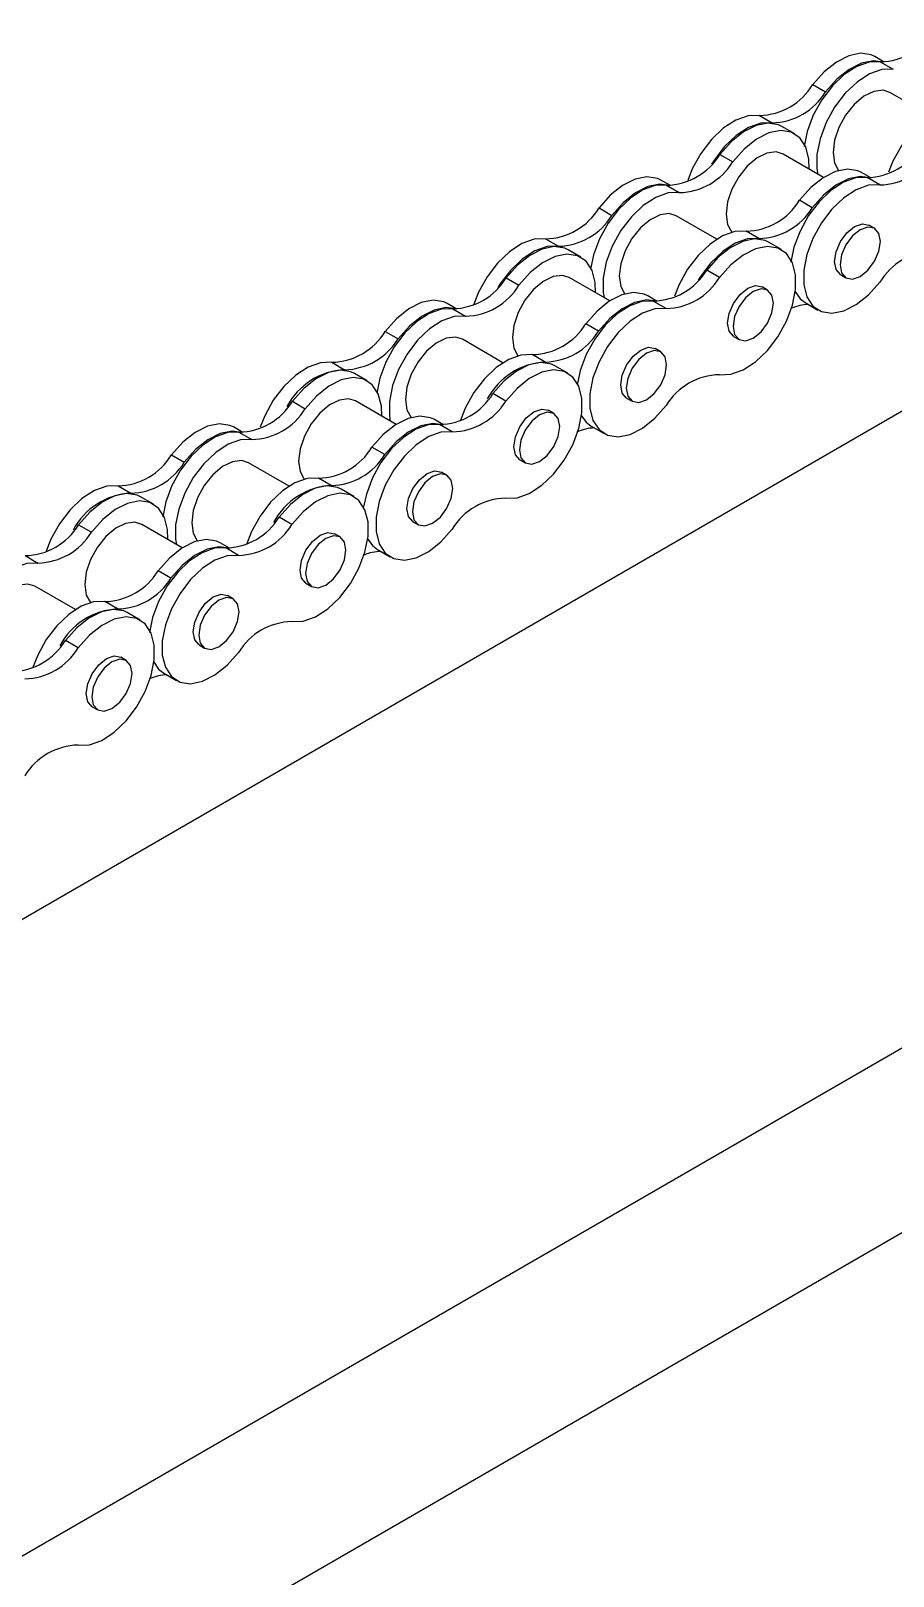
# Model space of a CAD drawing. Header units: metres. Extents: x 0 to 21025, y 0 to 14850.
# Drawn here: x 12073.1 to 12145.5, y 4640.9 to 4770.6 of the extents above; entities that cross this region are included whole.
import ezdxf

# ---------------------------------------------------------------- set-up
doc = ezdxf.new("R2010")
doc.units = ezdxf.units.M
doc.header["$LTSCALE"] = 25
doc.layers.add('SL4', color=4, linetype='Continuous')

msp = doc.modelspace()

# ---------------------------------------------------------------- linework, layer by layer
at = {"layer": 'SL4'}
for p, q in [((12144.806, 4768.007), (12144.006, 4768.468)), ((12144.474, 4768.035), (12145.549, 4767.414)), ((12138.801, 4766.125), (12139.876, 4765.505)), ((12148.69, 4763.501), (12145.283, 4765.468)), ((12134.311, 4763.533), (12135.386, 4762.913)), ((12137.283, 4761.981), (12136.208, 4762.602)), ((12131.004, 4760.259), (12132.078, 4759.638)), ((12139.71, 4758.317), (12136.303, 4760.284)), ((12143.69, 4758.283), (12142.89, 4758.744)), ((12126.845, 4757.638), (12126.046, 4758.1)), ((12126.513, 4757.666), (12127.588, 4757.046)), ((12144.433, 4757.69), (12143.358, 4758.311)), ((12138.76, 4755.781), (12137.686, 4756.401)), ((12120.841, 4755.757), (12121.916, 4755.136)), ((12130.73, 4753.133), (12127.323, 4755.1)), ((12134.27, 4753.189), (12133.196, 4753.809)), ((12143.983, 4754.047), (12143.517, 4754.316)), ((12116.351, 4753.165), (12117.426, 4752.544)), ((12119.323, 4751.613), (12118.248, 4752.233)), ((12136.167, 4752.257), (12135.093, 4752.878)), ((12113.043, 4749.89), (12114.118, 4749.27)), ((12121.75, 4747.949), (12118.343, 4749.915)), ((12130.963, 4749.914), (12129.888, 4750.534)), ((12141.119, 4750.162), (12141.585, 4749.893)), ((12125.73, 4747.914), (12124.93, 4748.376)), ((12135.003, 4748.863), (12134.537, 4749.132)), ((12108.885, 4747.27), (12108.085, 4747.732)), ((12108.553, 4747.298), (12109.628, 4746.678)), ((12126.472, 4747.322), (12125.398, 4747.942)), ((12138.153, 4747.808), (12139.228, 4747.187)), ((12120.8, 4745.412), (12119.725, 4746.033)), ((12102.88, 4745.389), (12103.955, 4744.768)), ((12112.769, 4742.764), (12109.362, 4744.731)), ((12132.139, 4744.977), (12132.605, 4744.709)), ((12116.31, 4742.82), (12115.235, 4743.441)), ((12126.023, 4743.679), (12125.557, 4743.948)), ((12098.39, 4742.796), (12099.465, 4742.176)), ((12101.362, 4741.245), (12100.287, 4741.865)), ((12118.207, 4741.889), (12117.132, 4742.509)), ((12095.083, 4739.522), (12096.157, 4738.901)), ((12103.789, 4737.58), (12100.382, 4739.547)), ((12113.002, 4739.546), (12111.927, 4740.166)), ((12123.159, 4739.793), (12123.624, 4739.525)), ((11591.24, 4418.267), (12146.319, 4738.707)), ((12107.769, 4737.546), (12106.969, 4738.007)), ((12117.042, 4738.495), (12116.577, 4738.764)), ((12090.924, 4736.902), (12090.125, 4737.363)), ((12090.592, 4736.93), (12091.667, 4736.309)), ((12108.512, 4736.953), (12107.437, 4737.574)), ((12120.193, 4737.439), (12121.268, 4736.819)), ((12102.839, 4735.044), (12101.765, 4735.664)), ((12084.92, 4735.02), (12085.995, 4734.4)), ((12094.809, 4732.396), (12091.402, 4734.363)), ((12114.178, 4734.609), (12114.644, 4734.34)), ((12098.349, 4732.452), (12097.275, 4733.072)), ((12108.062, 4733.311), (12107.596, 4733.579)), ((12080.43, 4732.428), (12081.505, 4731.808)), ((12083.402, 4730.876), (12082.327, 4731.497)), ((12100.246, 4731.52), (12099.172, 4732.141)), ((12077.122, 4729.153), (12078.197, 4728.533)), ((12085.829, 4727.212), (12082.422, 4729.179)), ((12095.042, 4729.177), (12093.967, 4729.798)), ((12105.198, 4729.425), (12105.664, 4729.156)), ((12089.809, 4727.177), (12089.009, 4727.639)), ((12099.082, 4728.126), (12098.616, 4728.395)), ((12072.632, 4726.561), (12073.707, 4725.941)), ((12090.551, 4726.585), (12089.477, 4727.206)), ((12102.232, 4727.071), (12103.307, 4726.45)), ((12084.879, 4724.675), (12083.804, 4725.296)), ((12076.848, 4722.028), (12073.441, 4723.994)), ((12096.218, 4724.241), (12096.684, 4723.972)), ((12080.389, 4722.083), (12079.314, 4722.704)), ((12090.102, 4722.942), (12089.636, 4723.211)), ((12082.286, 4721.152), (12081.211, 4721.772)), ((12077.081, 4718.809), (12076.006, 4719.429)), ((12087.238, 4719.057), (12087.703, 4718.788)), ((12081.121, 4717.758), (12080.656, 4718.027)), ((12084.272, 4716.703), (12085.347, 4716.082)), ((12078.257, 4713.872), (12078.723, 4713.604)), ((11524.399, 4326.226), (12192.616, 4711.98)), ((12199.352, 4700.314), (11532.548, 4315.377))]:
    msp.add_line(p, q, dxfattribs=at)
at = {"layer": 'SL4', "flags": 128}
for points in [[(12144.474, 4768.035), (12143.524, 4768.003), (12142.494, 4767.636), (12141.446, 4766.956), (12140.448, 4766.005), (12139.561, 4764.844), (12138.843, 4763.546), (12138.337, 4762.192), (12138.083, 4760.93)], [(12144.006, 4768.468), (12143.714, 4768.607), (12142.828, 4768.744), (12141.829, 4768.542), (12140.782, 4768.013), (12139.751, 4767.19), (12138.801, 4766.125)], [(12144.724, 4768.01), (12143.903, 4768.124), (12142.904, 4767.922), (12141.857, 4767.392), (12140.826, 4766.57), (12139.876, 4765.505)], [(12145.549, 4767.414), (12144.599, 4767.383), (12143.568, 4767.016), (12142.521, 4766.335), (12141.522, 4765.385), (12140.636, 4764.224), (12139.917, 4762.926), (12139.412, 4761.572), (12139.151, 4760.247), (12139.151, 4759.035), (12139.225, 4758.597)], [(12145.283, 4765.468), (12144.704, 4765.647), (12143.927, 4765.551), (12143.094, 4765.142), (12142.281, 4764.458), (12141.558, 4763.559), (12140.99, 4762.524), (12140.628, 4761.447), (12140.503, 4760.422)], [(12151.156, 4764.177), (12150.207, 4764.146), (12149.176, 4763.778), (12148.128, 4763.098), (12147.13, 4762.148), (12146.243, 4760.987), (12145.525, 4759.689), (12145.157, 4758.775)], [(12134.311, 4763.533), (12133.362, 4763.502), (12132.331, 4763.134), (12131.283, 4762.454), (12130.285, 4761.503), (12129.399, 4760.343), (12128.68, 4759.044), (12128.294, 4758.074)], [(12135.386, 4762.913), (12134.437, 4762.881), (12133.406, 4762.514), (12132.358, 4761.833), (12131.36, 4760.883), (12130.474, 4759.722), (12130.286, 4759.424)], [(12136.208, 4762.602), (12135.916, 4762.74), (12135.03, 4762.877), (12134.031, 4762.675), (12132.984, 4762.146), (12131.953, 4761.323), (12131.004, 4760.259)], [(12138.504, 4759.014), (12138.476, 4759.858), (12138.215, 4760.881), (12137.71, 4761.651), (12136.991, 4762.12), (12136.105, 4762.257), (12135.106, 4762.055), (12134.059, 4761.526), (12133.028, 4760.703), (12132.078, 4759.638)], [(12136.303, 4760.284), (12135.723, 4760.463), (12134.946, 4760.366), (12134.114, 4759.958), (12133.3, 4759.274), (12132.578, 4758.374), (12132.01, 4757.34), (12131.648, 4756.263), (12131.523, 4755.238)], [(12140.503, 4760.422), (12140.628, 4759.541), (12140.973, 4758.901)], [(12142.89, 4758.744), (12142.598, 4758.882), (12141.712, 4759.02), (12140.714, 4758.818), (12139.666, 4758.289), (12138.635, 4757.466), (12137.686, 4756.401)], [(12126.513, 4757.666), (12125.564, 4757.635), (12124.533, 4757.268), (12123.485, 4756.587), (12122.487, 4755.637), (12121.601, 4754.476), (12120.882, 4753.178), (12120.376, 4751.824), (12120.145, 4750.742)], [(12126.046, 4758.1), (12125.754, 4758.238), (12124.867, 4758.376), (12123.869, 4758.174), (12122.821, 4757.645), (12121.79, 4756.822), (12120.841, 4755.757)], [(12126.763, 4757.641), (12125.942, 4757.755), (12124.944, 4757.553), (12123.896, 4757.024), (12122.865, 4756.201), (12121.916, 4755.136)], [(12143.358, 4758.311), (12142.409, 4758.279), (12141.378, 4757.912), (12140.33, 4757.231), (12139.332, 4756.281), (12138.445, 4755.12), (12137.727, 4753.822), (12137.221, 4752.468), (12136.967, 4751.206)], [(12144.433, 4757.69), (12143.483, 4757.659), (12142.453, 4757.291), (12141.405, 4756.611), (12140.407, 4755.66), (12139.52, 4754.5), (12138.802, 4753.201), (12138.296, 4751.847), (12138.035, 4750.523), (12138.035, 4749.311), (12138.296, 4748.287), (12138.802, 4747.517), (12139.52, 4747.049), (12140.407, 4746.911), (12141.405, 4747.114), (12142.453, 4747.643), (12143.483, 4748.466), (12144.433, 4749.53)], [(12143.608, 4758.285), (12142.787, 4758.399), (12141.788, 4758.197), (12140.741, 4757.668), (12139.71, 4756.845), (12138.76, 4755.781)], [(12127.588, 4757.046), (12126.639, 4757.015), (12125.608, 4756.647), (12124.56, 4755.967), (12123.562, 4755.016), (12122.676, 4753.855), (12121.957, 4752.557), (12121.451, 4751.203), (12121.19, 4749.879), (12121.19, 4748.667), (12121.264, 4748.229)], [(12127.323, 4755.1), (12126.743, 4755.279), (12125.966, 4755.182), (12125.134, 4754.774), (12124.32, 4754.089), (12123.597, 4753.19), (12123.03, 4752.156), (12122.667, 4751.078), (12122.543, 4750.054)], [(12131.523, 4755.238), (12131.648, 4754.357), (12131.993, 4753.717)], [(12133.196, 4753.809), (12132.246, 4753.778), (12131.215, 4753.41), (12130.168, 4752.73), (12129.169, 4751.779), (12128.283, 4750.618), (12127.564, 4749.32), (12127.178, 4748.35)], [(12140.622, 4751.26), (12140.751, 4752.084), (12141.119, 4752.931), (12141.669, 4753.674), (12142.318, 4754.197), (12142.967, 4754.423), (12143.517, 4754.316)], [(12141.088, 4750.991), (12141.217, 4750.316), (12141.585, 4749.893), (12142.135, 4749.786), (12142.784, 4750.012), (12143.433, 4750.535), (12143.983, 4751.278), (12144.351, 4752.125), (12144.48, 4752.949), (12144.351, 4753.624), (12143.983, 4754.047), (12143.433, 4754.154), (12142.784, 4753.929), (12142.135, 4753.405), (12141.585, 4752.663), (12141.217, 4751.815), (12141.088, 4750.991)], [(12116.351, 4753.165), (12115.401, 4753.133), (12114.37, 4752.766), (12113.323, 4752.086), (12112.325, 4751.135), (12111.438, 4749.974), (12110.72, 4748.676), (12110.293, 4747.584)], [(12117.426, 4752.544), (12116.476, 4752.513), (12115.445, 4752.145), (12114.398, 4751.465), (12113.399, 4750.515), (12112.513, 4749.354), (12112.326, 4749.055)], [(12118.248, 4752.233), (12117.956, 4752.372), (12117.069, 4752.509), (12116.071, 4752.307), (12115.023, 4751.778), (12113.992, 4750.955), (12113.043, 4749.89)], [(12134.27, 4753.189), (12133.321, 4753.157), (12132.29, 4752.79), (12131.242, 4752.109), (12130.244, 4751.159), (12129.358, 4749.998), (12129.17, 4749.7)], [(12135.093, 4752.878), (12134.8, 4753.016), (12133.914, 4753.153), (12132.916, 4752.951), (12131.868, 4752.422), (12130.837, 4751.599), (12129.888, 4750.534)], [(12130.963, 4741.754), (12131.912, 4741.786), (12132.943, 4742.153), (12133.99, 4742.833), (12134.989, 4743.784), (12135.875, 4744.945), (12136.594, 4746.243), (12137.1, 4747.597), (12137.361, 4748.922), (12137.361, 4750.134), (12137.1, 4751.157), (12136.594, 4751.927), (12135.875, 4752.395), (12134.989, 4752.533), (12133.99, 4752.331), (12132.943, 4751.801), (12131.912, 4750.979), (12130.963, 4749.914)], [(12120.543, 4748.645), (12120.516, 4749.489), (12120.255, 4750.513), (12119.749, 4751.283), (12119.03, 4751.751), (12118.144, 4751.889), (12117.146, 4751.686), (12116.098, 4751.157), (12115.067, 4750.335), (12114.118, 4749.27)], [(12141.119, 4750.162), (12141.119, 4750.162), (12140.751, 4750.585), (12140.622, 4751.26)], [(12118.343, 4749.915), (12117.763, 4750.094), (12116.986, 4749.998), (12116.154, 4749.59), (12115.34, 4748.905), (12114.617, 4748.006), (12114.049, 4746.972), (12113.687, 4745.894), (12113.563, 4744.869)], [(12122.543, 4750.054), (12122.667, 4749.172), (12123.013, 4748.532)], [(12124.93, 4748.376), (12124.638, 4748.514), (12123.751, 4748.652), (12122.753, 4748.449), (12121.706, 4747.92), (12120.675, 4747.097), (12119.725, 4746.033)], [(12131.642, 4746.076), (12131.771, 4746.9), (12132.139, 4747.747), (12132.689, 4748.489), (12133.338, 4749.013), (12133.987, 4749.239), (12134.537, 4749.132)], [(12132.108, 4745.807), (12132.237, 4745.132), (12132.604, 4744.709), (12133.155, 4744.602), (12133.804, 4744.827), (12134.453, 4745.351), (12135.003, 4746.093), (12135.371, 4746.941), (12135.5, 4747.765), (12135.371, 4748.44), (12135.003, 4748.863), (12134.453, 4748.97), (12133.804, 4748.744), (12133.155, 4748.221), (12132.604, 4747.478), (12132.237, 4746.631), (12132.108, 4745.807)], [(12137.28, 4748.778), (12137.727, 4748.138), (12138.153, 4747.808)], [(12108.553, 4747.298), (12107.603, 4747.267), (12106.573, 4746.899), (12105.525, 4746.219), (12104.527, 4745.268), (12103.64, 4744.108), (12102.922, 4742.809), (12102.416, 4741.455), (12102.162, 4740.194)], [(12108.085, 4747.732), (12107.793, 4747.87), (12106.907, 4748.007), (12105.908, 4747.805), (12104.861, 4747.276), (12103.83, 4746.453), (12102.88, 4745.389)], [(12108.803, 4747.273), (12107.982, 4747.387), (12106.983, 4747.185), (12105.936, 4746.656), (12104.905, 4745.833), (12103.955, 4744.768)], [(12125.398, 4747.942), (12124.448, 4747.911), (12123.417, 4747.543), (12122.37, 4746.863), (12121.371, 4745.913), (12120.485, 4744.752), (12119.766, 4743.453), (12119.261, 4742.099), (12119.029, 4741.017)], [(12126.472, 4747.322), (12125.523, 4747.29), (12124.492, 4746.923), (12123.444, 4746.243), (12122.446, 4745.292), (12121.56, 4744.131), (12120.841, 4742.833), (12120.335, 4741.479), (12120.074, 4740.154), (12120.074, 4738.942), (12120.335, 4737.919), (12120.841, 4737.149), (12121.56, 4736.681), (12122.446, 4736.543), (12123.444, 4736.745), (12124.492, 4737.274), (12125.523, 4738.097), (12126.472, 4739.162)], [(12125.649, 4747.917), (12124.826, 4748.031), (12123.828, 4747.829), (12122.78, 4747.3), (12121.749, 4746.477), (12120.8, 4745.412)], [(12109.628, 4746.678), (12108.678, 4746.646), (12107.647, 4746.279), (12106.6, 4745.598), (12105.601, 4744.648), (12104.715, 4743.487), (12103.996, 4742.189), (12103.491, 4740.835), (12103.23, 4739.51), (12103.23, 4738.298), (12103.304, 4737.861)], [(12132.139, 4744.977), (12132.139, 4744.978), (12131.771, 4745.401), (12131.642, 4746.076)], [(12109.362, 4744.731), (12108.783, 4744.91), (12108.006, 4744.814), (12107.173, 4744.405), (12106.36, 4743.721), (12105.637, 4742.822), (12105.069, 4741.788), (12104.707, 4740.71), (12104.582, 4739.685)], [(12113.563, 4744.869), (12113.687, 4743.988), (12114.032, 4743.348)], [(12115.235, 4743.441), (12114.286, 4743.409), (12113.255, 4743.042), (12112.207, 4742.361), (12111.209, 4741.411), (12110.322, 4740.25), (12109.604, 4738.952), (12109.177, 4737.86)], [(12122.662, 4740.891), (12122.791, 4741.715), (12123.159, 4742.563), (12123.709, 4743.305), (12124.358, 4743.829), (12125.007, 4744.055), (12125.557, 4743.948)], [(12123.127, 4740.623), (12123.257, 4739.948), (12123.624, 4739.525), (12124.174, 4739.418), (12124.823, 4739.643), (12125.472, 4740.167), (12126.023, 4740.909), (12126.39, 4741.757), (12126.519, 4742.581), (12126.39, 4743.256), (12126.023, 4743.679), (12125.472, 4743.786), (12124.823, 4743.56), (12124.174, 4743.036), (12123.624, 4742.294), (12123.257, 4741.447), (12123.127, 4740.623)], [(12098.39, 4742.796), (12097.441, 4742.765), (12096.41, 4742.398), (12095.362, 4741.717), (12094.364, 4740.767), (12093.478, 4739.606), (12092.759, 4738.308), (12092.373, 4737.338)], [(12100.287, 4741.865), (12099.995, 4742.003), (12099.109, 4742.141), (12098.11, 4741.939), (12097.063, 4741.409), (12096.032, 4740.587), (12095.083, 4739.522)], [(12117.132, 4742.509), (12116.84, 4742.647), (12115.953, 4742.785), (12114.955, 4742.583), (12113.908, 4742.054), (12112.877, 4741.231), (12111.927, 4740.166)], [(12113.002, 4731.386), (12113.951, 4731.417), (12114.982, 4731.785), (12116.03, 4732.465), (12117.028, 4733.415), (12117.915, 4734.576), (12118.633, 4735.874), (12119.139, 4737.228), (12119.4, 4738.553), (12119.4, 4739.765), (12119.139, 4740.788), (12118.633, 4741.558), (12117.915, 4742.027), (12117.028, 4742.164), (12116.03, 4741.962), (12114.982, 4741.433), (12113.951, 4740.61), (12113.002, 4739.546)], [(12102.583, 4738.277), (12102.555, 4739.121), (12102.294, 4740.144), (12101.789, 4740.914), (12101.07, 4741.383), (12100.184, 4741.52), (12099.185, 4741.318), (12098.138, 4740.789), (12097.107, 4739.966), (12096.157, 4738.901)], [(12123.159, 4739.793), (12123.159, 4739.793), (12122.791, 4740.217), (12122.662, 4740.891)], [(12100.382, 4739.547), (12099.802, 4739.726), (12099.025, 4739.63), (12098.193, 4739.221), (12097.379, 4738.537), (12096.657, 4737.638), (12096.089, 4736.603), (12095.727, 4735.526), (12095.602, 4734.501)], [(12104.582, 4739.685), (12104.707, 4738.804), (12105.052, 4738.164)], [(12106.969, 4738.007), (12106.677, 4738.146), (12105.791, 4738.283), (12104.793, 4738.081), (12103.745, 4737.552), (12102.714, 4736.729), (12101.765, 4735.664)], [(12113.682, 4735.707), (12113.811, 4736.531), (12114.178, 4737.379), (12114.728, 4738.121), (12115.378, 4738.645), (12116.027, 4738.87), (12116.577, 4738.764)], [(12114.147, 4735.438), (12114.276, 4734.764), (12114.644, 4734.34), (12115.194, 4734.233), (12115.843, 4734.459), (12116.492, 4734.983), (12117.042, 4735.725), (12117.41, 4736.573), (12117.539, 4737.397), (12117.41, 4738.072), (12117.042, 4738.495), (12116.492, 4738.602), (12115.843, 4738.376), (12115.194, 4737.852), (12114.644, 4737.11), (12114.276, 4736.262), (12114.147, 4735.438)], [(12119.371, 4738.311), (12119.766, 4737.77), (12120.193, 4737.439)], [(12090.592, 4736.93), (12089.643, 4736.898), (12088.612, 4736.531), (12087.564, 4735.851), (12086.566, 4734.9), (12085.68, 4733.739), (12084.961, 4732.441), (12084.455, 4731.087), (12084.201, 4729.825)], [(12090.125, 4737.363), (12089.833, 4737.502), (12088.946, 4737.639), (12087.948, 4737.437), (12086.9, 4736.908), (12085.869, 4736.085), (12084.92, 4735.02)], [(12090.843, 4736.904), (12090.021, 4737.019), (12089.023, 4736.816), (12087.975, 4736.287), (12086.944, 4735.464), (12085.995, 4734.4)], [(12107.437, 4737.574), (12106.488, 4737.542), (12105.457, 4737.175), (12104.409, 4736.495), (12103.411, 4735.544), (12102.524, 4734.383), (12101.806, 4733.085), (12101.3, 4731.731), (12101.068, 4730.649)], [(12108.512, 4736.953), (12107.562, 4736.922), (12106.532, 4736.555), (12105.484, 4735.874), (12104.486, 4734.924), (12103.599, 4733.763), (12102.881, 4732.465), (12102.375, 4731.111), (12102.114, 4729.786), (12102.114, 4728.574), (12102.375, 4727.551), (12102.881, 4726.781), (12103.599, 4726.312), (12104.486, 4726.175), (12105.484, 4726.377), (12106.532, 4726.906), (12107.562, 4727.729), (12108.512, 4728.794)], [(12107.687, 4737.549), (12106.866, 4737.663), (12105.867, 4737.461), (12104.82, 4736.931), (12103.789, 4736.109), (12102.839, 4735.044)], [(12091.667, 4736.309), (12090.718, 4736.278), (12089.687, 4735.91), (12088.639, 4735.23), (12087.641, 4734.28), (12086.755, 4733.119), (12086.036, 4731.82), (12085.53, 4730.466), (12085.269, 4729.142), (12085.269, 4727.93), (12085.343, 4727.492)], [(12114.178, 4734.609), (12114.178, 4734.609), (12113.811, 4735.032), (12113.682, 4735.707)], [(12091.402, 4734.363), (12090.822, 4734.542), (12090.045, 4734.445), (12089.213, 4734.037), (12088.399, 4733.353), (12087.676, 4732.454), (12087.109, 4731.419), (12086.746, 4730.342), (12086.622, 4729.317)], [(12095.602, 4734.501), (12095.727, 4733.62), (12096.072, 4732.98)], [(12097.275, 4733.072), (12096.325, 4733.041), (12095.294, 4732.673), (12094.247, 4731.993), (12093.248, 4731.043), (12092.362, 4729.882), (12091.643, 4728.583), (12091.217, 4727.492)], [(12104.701, 4730.523), (12104.83, 4731.347), (12105.198, 4732.195), (12105.748, 4732.937), (12106.397, 4733.461), (12107.046, 4733.686), (12107.596, 4733.579)], [(12105.167, 4730.254), (12105.296, 4729.579), (12105.664, 4729.156), (12106.214, 4729.049), (12106.863, 4729.275), (12107.512, 4729.799), (12108.062, 4730.541), (12108.43, 4731.388), (12108.559, 4732.212), (12108.43, 4732.887), (12108.062, 4733.311), (12107.512, 4733.417), (12106.863, 4733.192), (12106.214, 4732.668), (12105.664, 4731.926), (12105.296, 4731.078), (12105.167, 4730.254)], [(12080.43, 4732.428), (12079.48, 4732.397), (12078.449, 4732.029), (12077.402, 4731.349), (12076.404, 4730.398), (12075.517, 4729.238), (12074.799, 4727.939), (12074.372, 4726.847)], [(12082.327, 4731.497), (12082.035, 4731.635), (12081.148, 4731.772), (12080.15, 4731.57), (12079.102, 4731.041), (12078.071, 4730.218), (12077.122, 4729.153)], [(12099.172, 4732.141), (12098.879, 4732.279), (12097.993, 4732.416), (12096.995, 4732.214), (12095.947, 4731.685), (12094.916, 4730.862), (12093.967, 4729.798)], [(12095.042, 4721.017), (12095.991, 4721.049), (12097.022, 4721.416), (12098.069, 4722.097), (12099.068, 4723.047), (12099.954, 4724.208), (12100.673, 4725.506), (12101.179, 4726.86), (12101.44, 4728.185), (12101.44, 4729.397), (12101.179, 4730.42), (12100.673, 4731.19), (12099.954, 4731.659), (12099.068, 4731.796), (12098.069, 4731.594), (12097.022, 4731.065), (12095.991, 4730.242), (12095.042, 4729.177)], [(12084.622, 4727.908), (12084.595, 4728.753), (12084.334, 4729.776), (12083.828, 4730.546), (12083.109, 4731.014), (12082.223, 4731.152), (12081.225, 4730.95), (12080.177, 4730.421), (12079.146, 4729.598), (12078.197, 4728.533)], [(12105.198, 4729.425), (12105.198, 4729.425), (12104.83, 4729.848), (12104.701, 4730.523)], [(12082.422, 4729.179), (12081.842, 4729.358), (12081.065, 4729.261), (12080.233, 4728.853), (12079.419, 4728.169), (12078.696, 4727.269), (12078.128, 4726.235), (12077.766, 4725.158), (12077.642, 4724.133)], [(12086.622, 4729.317), (12086.746, 4728.436), (12087.092, 4727.795)], [(12089.009, 4727.639), (12088.717, 4727.777), (12087.83, 4727.915), (12086.832, 4727.713), (12085.785, 4727.184), (12084.754, 4726.361), (12083.804, 4725.296)], [(12095.721, 4725.339), (12095.85, 4726.163), (12096.218, 4727.011), (12096.768, 4727.753), (12097.417, 4728.276), (12098.066, 4728.502), (12098.616, 4728.395)], [(12096.187, 4725.07), (12096.316, 4724.395), (12096.683, 4723.972), (12097.234, 4723.865), (12097.883, 4724.091), (12098.532, 4724.614), (12099.082, 4725.357), (12099.45, 4726.204), (12099.579, 4727.028), (12099.45, 4727.703), (12099.082, 4728.126), (12098.532, 4728.233), (12097.883, 4728.008), (12097.234, 4727.484), (12096.683, 4726.742), (12096.316, 4725.894), (12096.187, 4725.07)], [(12101.41, 4727.942), (12101.806, 4727.401), (12102.232, 4727.071)], [(12089.477, 4727.206), (12088.527, 4727.174), (12087.496, 4726.807), (12086.449, 4726.126), (12085.45, 4725.176), (12084.564, 4724.015), (12083.845, 4722.717), (12083.34, 4721.363), (12083.085, 4720.101)], [(12090.551, 4726.585), (12089.602, 4726.554), (12088.571, 4726.186), (12087.523, 4725.506), (12086.525, 4724.555), (12085.639, 4723.394), (12084.92, 4722.096), (12084.414, 4720.742), (12084.153, 4719.418), (12084.153, 4718.206), (12084.414, 4717.182), (12084.92, 4716.412), (12085.639, 4715.944), (12086.525, 4715.806), (12087.523, 4716.009), (12088.571, 4716.538), (12089.602, 4717.36), (12090.551, 4718.425)], [(12089.727, 4727.18), (12088.905, 4727.294), (12087.907, 4727.092), (12086.859, 4726.563), (12085.828, 4725.74), (12084.879, 4724.675)], [(12073.707, 4725.941), (12072.757, 4725.909), (12071.726, 4725.542), (12070.679, 4724.862), (12069.68, 4723.911), (12068.794, 4722.75), (12068.075, 4721.452), (12067.57, 4720.098), (12067.309, 4718.773), (12067.309, 4717.561), (12067.383, 4717.124)], [(12096.218, 4724.241), (12096.218, 4724.241), (12095.85, 4724.664), (12095.721, 4725.339)], [(12073.441, 4723.994), (12072.862, 4724.173), (12072.085, 4724.077), (12071.252, 4723.669), (12070.439, 4722.984), (12069.716, 4722.085), (12069.148, 4721.051), (12068.786, 4719.973), (12068.661, 4718.948)], [(12077.642, 4724.133), (12077.766, 4723.251), (12078.111, 4722.612)], [(12079.314, 4722.704), (12078.365, 4722.672), (12077.334, 4722.305), (12076.286, 4721.625), (12075.288, 4720.674), (12074.401, 4719.513), (12073.683, 4718.215), (12073.256, 4717.123)], [(12086.741, 4720.155), (12086.87, 4720.979), (12087.238, 4721.826), (12087.788, 4722.568), (12088.437, 4723.092), (12089.086, 4723.318), (12089.636, 4723.211)], [(12087.206, 4719.886), (12087.336, 4719.211), (12087.703, 4718.788), (12088.253, 4718.681), (12088.902, 4718.906), (12089.551, 4719.43), (12090.102, 4720.172), (12090.469, 4721.02), (12090.598, 4721.844), (12090.469, 4722.519), (12090.102, 4722.942), (12089.551, 4723.049), (12088.902, 4722.823), (12088.253, 4722.3), (12087.703, 4721.558), (12087.336, 4720.71), (12087.206, 4719.886)], [(12081.211, 4721.772), (12080.919, 4721.911), (12080.032, 4722.048), (12079.034, 4721.846), (12077.987, 4721.317), (12076.956, 4720.494), (12076.006, 4719.429)], [(12077.081, 4710.649), (12078.03, 4710.68), (12079.061, 4711.048), (12080.109, 4711.728), (12081.107, 4712.679), (12081.994, 4713.839), (12082.712, 4715.138), (12083.218, 4716.492), (12083.479, 4717.816), (12083.479, 4719.028), (12083.218, 4720.052), (12082.712, 4720.822), (12081.994, 4721.29), (12081.107, 4721.428), (12080.109, 4721.225), (12079.061, 4720.696), (12078.03, 4719.874), (12077.081, 4718.809)], [(12087.238, 4719.057), (12087.238, 4719.057), (12086.87, 4719.48), (12086.741, 4720.155)], [(12077.761, 4714.971), (12077.89, 4715.795), (12078.257, 4716.642), (12078.807, 4717.384), (12079.457, 4717.908), (12080.106, 4718.134), (12080.656, 4718.027)], [(12078.226, 4714.702), (12078.355, 4714.027), (12078.723, 4713.604), (12079.273, 4713.497), (12079.922, 4713.722), (12080.571, 4714.246), (12081.121, 4714.988), (12081.489, 4715.836), (12081.618, 4716.66), (12081.489, 4717.335), (12081.121, 4717.758), (12080.571, 4717.865), (12079.922, 4717.639), (12079.273, 4717.116), (12078.723, 4716.373), (12078.355, 4715.526), (12078.226, 4714.702)], [(12083.399, 4717.673), (12083.845, 4717.033), (12084.272, 4716.703)], [(12078.257, 4713.872), (12078.257, 4713.872), (12077.89, 4714.296), (12077.761, 4714.971)]]:
    msp.add_lwpolyline(points, dxfattribs=at)
at = {"layer": 'SL4'}
for centre, radius, start, end in [((12144.364, 4773.41), 5.376, 271.17027, 328.82435), ((12134.202, 4768.908), 5.376, 271.17027, 328.82435), ((12135.276, 4768.288), 5.376, 271.17027, 328.82435), ((12126.404, 4763.042), 5.376, 271.17027, 328.82435), ((12143.248, 4763.686), 5.376, 271.17027, 328.82435), ((12144.323, 4763.065), 5.376, 271.17027, 328.82435), ((12127.478, 4762.421), 5.376, 271.17027, 328.82435), ((12133.086, 4759.184), 5.376, 271.17027, 328.82435), ((12116.241, 4758.54), 5.376, 271.17027, 328.82435), ((12117.316, 4757.92), 5.376, 271.17027, 328.82435), ((12134.161, 4758.564), 5.376, 271.17027, 328.82435), ((12149.033, 4746.747), 5.376, 91.17027, 148.82435), ((12108.443, 4752.673), 5.376, 271.17027, 328.82435), ((12125.288, 4753.318), 5.376, 271.17027, 328.82435), ((12126.363, 4752.697), 5.376, 271.17027, 328.82435), ((12109.518, 4752.053), 5.376, 271.17027, 328.82435), ((12138.458, 4744.202), 3.446, 90.48436, 114.6516), ((12115.125, 4748.816), 5.376, 271.17027, 328.82435), ((12098.281, 4748.172), 5.376, 271.17027, 328.82435), ((12099.355, 4747.551), 5.376, 271.17027, 328.82435), ((12116.2, 4748.195), 5.376, 271.17027, 328.82435), ((12099.783, 4736.329), 5.855, 93.11014, 152.07323), ((12116.628, 4736.973), 5.855, 93.11014, 152.07323), ((12131.072, 4736.379), 5.376, 91.17027, 148.82435), ((12090.483, 4742.305), 5.376, 271.17027, 328.82435), ((12107.327, 4742.949), 5.376, 271.17027, 328.82435), ((12108.402, 4742.329), 5.376, 271.17027, 328.82435), ((12091.557, 4741.685), 5.376, 271.17027, 328.82435), ((12120.502, 4733.792), 3.488, 90.56121, 116.02926), ((12097.165, 4738.447), 5.376, 271.17027, 328.82435), ((12080.32, 4737.803), 5.376, 271.17027, 328.82435), ((12081.395, 4737.183), 5.376, 271.17027, 328.82435), ((12098.24, 4737.827), 5.376, 271.17027, 328.82435), ((12081.822, 4725.961), 5.855, 93.11014, 152.07323), ((12098.667, 4726.605), 5.855, 93.11014, 152.07323), ((12113.112, 4726.01), 5.376, 91.17027, 148.82435), ((12072.522, 4731.937), 5.376, 271.17027, 328.82435), ((12089.367, 4732.581), 5.376, 271.17027, 328.82435), ((12090.442, 4731.96), 5.376, 271.17027, 328.82435), ((12073.597, 4731.316), 5.376, 271.17027, 328.82435), ((12102.537, 4723.466), 3.446, 90.48432, 114.65091), ((12079.204, 4728.079), 5.376, 271.17027, 328.82435), ((12080.279, 4727.459), 5.376, 271.17027, 328.82435), ((12080.707, 4716.237), 5.855, 93.11014, 152.07323), ((12095.151, 4715.642), 5.376, 91.17027, 148.82435), ((12071.406, 4722.212), 5.376, 271.17027, 328.82435), ((12072.481, 4721.592), 5.376, 271.17027, 328.82435), ((12084.576, 4713.097), 3.446, 90.48436, 114.6516), ((12077.191, 4705.274), 5.376, 91.17027, 148.82435)]:
    msp.add_arc(centre, radius, start, end, dxfattribs=at)

doc.saveas('drawing.dxf')
